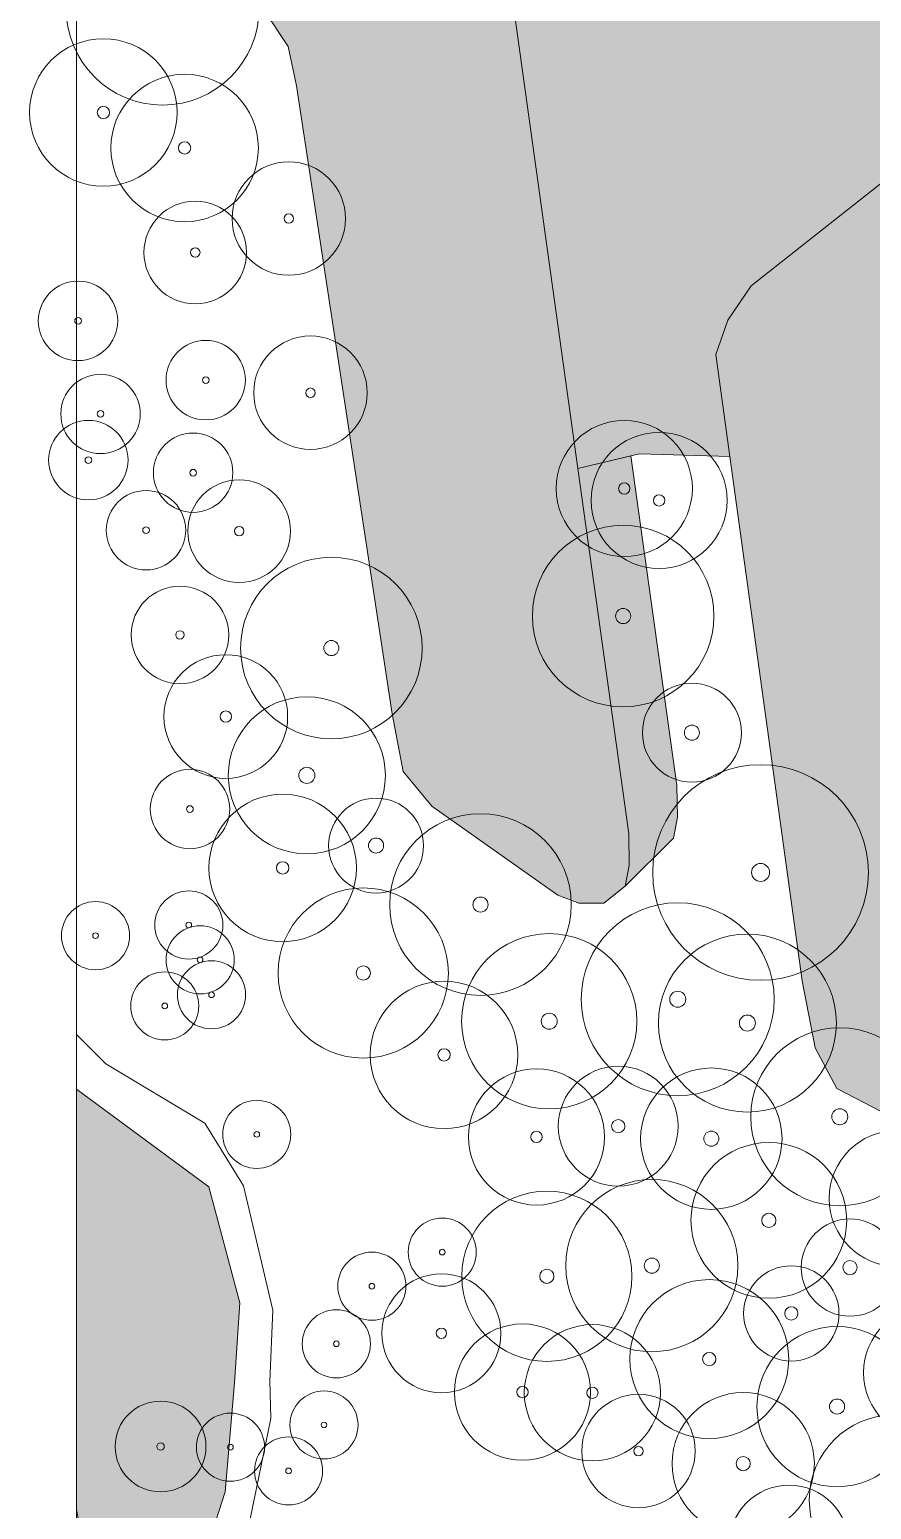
# Model space of a CAD drawing. Header units: metres. Extents: x -6 to 613, y -5 to 865.
# Drawn here: x -4.1 to 70.1, y 97.6 to 228 of the extents above; entities that cross this region are included whole.
import ezdxf

# ---------------------------------------------------------------- set-up
doc = ezdxf.new("R2010")
doc.units = ezdxf.units.M
doc.header["$MEASUREMENT"] = 0
for name, color, linetype, lineweight, true_color in [('TPX_BUILDINGS', 7, 'CONTINUOUS', 0, 0x000000), ('TPX_BUILDINGS_HATCH', 7, 'CONTINUOUS', 0, 0xf0f0f0), ('TPX_BUILDINGS_SHADOWS_HATCH', 7, 'CONTINUOUS', 0, 0x000000), ('TPX_BUILDINGS_SHADOWS_OUTLINES', 7, 'CONTINUOUS', 0, 0x000000), ('TPX_FRAME_PROJECT', 7, 'CONTINUOUS', 0, 0x000000), ('TPX_VEGETATION_GREEN_SPACES', 7, 'CONTINUOUS', 0, 0x58ba48), ('TPX_VEGETATION_GREEN_SPACES_HATCH', 7, 'CONTINUOUS', 0, 0x58ba48), ('TPX_VEGETATION_TREES_INDIVIDUAL', 7, 'CONTINUOUS', 0, 0x136734), ('TPX_WATERWAYS', 7, 'CONTINUOUS', 0, 0x7aafdf)]:
    doc.layers.add(name, color=color, linetype=linetype, lineweight=lineweight, true_color=true_color)

# ---------------------------------------------------------------- blocks, each defined once
blk = doc.blocks.new('TREETR007_CR071')
at = {"layer": 'TPX_VEGETATION_TREES_INDIVIDUAL'}
for radius in [7.06, 0.667]:
    blk.add_circle((0, 0, 0.04), radius, dxfattribs=at)
blk = doc.blocks.new('TREETR003_CR035')
at = {"layer": 'TPX_VEGETATION_TREES_INDIVIDUAL'}
for radius in [3.5, 0.292]:
    blk.add_circle((0, 0, 0.04), radius, dxfattribs=at)
blk = doc.blocks.new('TREETR004_CR045')
at = {"layer": 'TPX_VEGETATION_TREES_INDIVIDUAL'}
for radius in [4.52, 0.417]:
    blk.add_circle((0, 0, 0.04), radius, dxfattribs=at)
blk = doc.blocks.new('TREETR007_CR076')
at = {"layer": 'TPX_VEGETATION_TREES_INDIVIDUAL'}
for radius in [7.59, 0.667]:
    blk.add_circle((0, 0, 0.04), radius, dxfattribs=at)
blk = doc.blocks.new('TREETR008_CR095')
at = {"layer": 'TPX_VEGETATION_TREES_INDIVIDUAL'}
for radius in [9.5, 0.792]:
    blk.add_circle((0, 0, 0.04), radius, dxfattribs=at)
blk = doc.blocks.new('TREETR007_CR078')
at = {"layer": 'TPX_VEGETATION_TREES_INDIVIDUAL'}
for radius in [7.84, 0.708]:
    blk.add_circle((0, 0, 0.04), radius, dxfattribs=at)
blk = doc.blocks.new('TREETR007_CR077')
at = {"layer": 'TPX_VEGETATION_TREES_INDIVIDUAL'}
for radius in [7.72, 0.708]:
    blk.add_circle((0, 0, 0.04), radius, dxfattribs=at)
blk = doc.blocks.new('TREETR004_CR043')
at = {"layer": 'TPX_VEGETATION_TREES_INDIVIDUAL'}
for radius in [4.3, 0.375]:
    blk.add_circle((0, 0, 0.04), radius, dxfattribs=at)
blk = doc.blocks.new('TREETR006_CR042')
at = {"layer": 'TPX_VEGETATION_TREES_INDIVIDUAL'}
for radius in [4.2, 0.583]:
    blk.add_circle((0, 0, 0.04), radius, dxfattribs=at)
blk = doc.blocks.new('TREETR006_CR069')
at = {"layer": 'TPX_VEGETATION_TREES_INDIVIDUAL'}
for radius in [6.86, 0.625]:
    blk.add_circle((0, 0, 0.04), radius, dxfattribs=at)
blk = doc.blocks.new('TREETR003_CR040')
at = {"layer": 'TPX_VEGETATION_TREES_INDIVIDUAL'}
for radius in [4, 0.333]:
    blk.add_circle((0, 0, 0.04), radius, dxfattribs=at)
blk = doc.blocks.new('TREETR005_CR055')
at = {"layer": 'TPX_VEGETATION_TREES_INDIVIDUAL'}
for radius in [5.45, 0.5]:
    blk.add_circle((0, 0, 0.04), radius, dxfattribs=at)
blk = doc.blocks.new('TREETR007_CR080')
at = {"layer": 'TPX_VEGETATION_TREES_INDIVIDUAL'}
for radius in [8, 0.667]:
    blk.add_circle((0, 0, 0.04), radius, dxfattribs=at)
blk = doc.blocks.new('TREETR006_CR070')
at = {"layer": 'TPX_VEGETATION_TREES_INDIVIDUAL'}
for radius in [7, 0.583]:
    blk.add_circle((0, 0, 0.04), radius, dxfattribs=at)
blk = doc.blocks.new('TREETR007_CR085')
at = {"layer": 'TPX_VEGETATION_TREES_INDIVIDUAL'}
for radius in [8.5, 0.708]:
    blk.add_circle((0, 0, 0.04), radius, dxfattribs=at)
blk = doc.blocks.new('TREETR007_CR062')
at = {"layer": 'TPX_VEGETATION_TREES_INDIVIDUAL'}
for radius in [6.23, 0.667]:
    blk.add_circle((0, 0, 0.04), radius, dxfattribs=at)
blk = doc.blocks.new('TREETR006_CR075')
at = {"layer": 'TPX_VEGETATION_TREES_INDIVIDUAL'}
for radius in [7.5, 0.625]:
    blk.add_circle((0, 0, 0.04), radius, dxfattribs=at)
blk = doc.blocks.new('TREETR003_CR030')
at = {"layer": 'TPX_VEGETATION_TREES_INDIVIDUAL'}
for radius in [3, 0.25]:
    blk.add_circle((0, 0, 0.04), radius, dxfattribs=at)
blk = doc.blocks.new('TREETR005_CR065')
at = {"layer": 'TPX_VEGETATION_TREES_INDIVIDUAL'}
for radius in [6.5, 0.542]:
    blk.add_circle((0, 0, 0.04), radius, dxfattribs=at)
blk = doc.blocks.new('TREETR007_CR044')
at = {"layer": 'TPX_VEGETATION_TREES_INDIVIDUAL'}
for radius in [4.36, 0.667]:
    blk.add_circle((0, 0, 0.04), radius, dxfattribs=at)
blk = doc.blocks.new('TREETR007_CR042')
at = {"layer": 'TPX_VEGETATION_TREES_INDIVIDUAL'}
for radius in [4.18, 0.667]:
    blk.add_circle((0, 0, 0.04), radius, dxfattribs=at)
blk = doc.blocks.new('TREETR006_CR063')
at = {"layer": 'TPX_VEGETATION_TREES_INDIVIDUAL'}
for radius in [6.27, 0.625]:
    blk.add_circle((0, 0, 0.04), radius, dxfattribs=at)
blk = doc.blocks.new('TREETR006_CR043')
at = {"layer": 'TPX_VEGETATION_TREES_INDIVIDUAL'}
for radius in [4.29, 0.625]:
    blk.add_circle((0, 0, 0.04), radius, dxfattribs=at)
blk = doc.blocks.new('TREETR006_CR053')
at = {"layer": 'TPX_VEGETATION_TREES_INDIVIDUAL'}
for radius in [5.28, 0.583]:
    blk.add_circle((0, 0, 0.04), radius, dxfattribs=at)
blk = doc.blocks.new('TREETR005_CR060')
at = {"layer": 'TPX_VEGETATION_TREES_INDIVIDUAL'}
for radius in [6, 0.5]:
    blk.add_circle((0, 0, 0.04), radius, dxfattribs=at)
blk = doc.blocks.new('TREETR006_CR060')
at = {"layer": 'TPX_VEGETATION_TREES_INDIVIDUAL'}
for radius in [6, 0.625]:
    blk.add_circle((0, 0, 0.04), radius, dxfattribs=at)
blk = doc.blocks.new('TREETR007_CR069')
at = {"layer": 'TPX_VEGETATION_TREES_INDIVIDUAL'}
for radius in [6.92, 0.708]:
    blk.add_circle((0, 0, 0.04), radius, dxfattribs=at)
blk = doc.blocks.new('TREETR005_CR053')
at = {"layer": 'TPX_VEGETATION_TREES_INDIVIDUAL'}
for radius in [5.3, 0.542]:
    blk.add_circle((0, 0, 0.04), radius, dxfattribs=at)
blk = doc.blocks.new('TREETR005_CR052')
at = {"layer": 'TPX_VEGETATION_TREES_INDIVIDUAL'}
for radius in [5.24, 0.458]:
    blk.add_circle((0, 0, 0.04), radius, dxfattribs=at)
blk = doc.blocks.new('TREETR004_CR050')
at = {"layer": 'TPX_VEGETATION_TREES_INDIVIDUAL'}
for radius in [5, 0.417]:
    blk.add_circle((0, 0, 0.04), radius, dxfattribs=at)
blk = doc.blocks.new('TREETR006_CR059')
at = {"layer": 'TPX_VEGETATION_TREES_INDIVIDUAL'}
for radius in [5.9, 0.583]:
    blk.add_circle((0, 0, 0.04), radius, dxfattribs=at)

msp = doc.modelspace()

# ---------------------------------------------------------------- hatches: boundary and pattern name
at = {"layer": 'TPX_BUILDINGS_HATCH'}
for points in [[(24.96, 272.39), (14.84, 260.74), (27.61, 251), (31.49, 248.27), (34, 245.55), (35.5, 243.17), (37.32, 238.78), (44.19, 189.36), (49.61, 190.65), (57.59, 190.43), (56.35, 199.4), (57.4, 202.43), (59.46, 205.45), (81.88, 223.14), (84.24, 225.02), (87.3, 225.41), (90.34, 224.8), (92.05, 223.68), (91.96, 224.91), (92.22, 226.34), (93.11, 227.31), (113.6, 242.99), (78, 256.82), (75.67, 260.37), (75.71, 264.48), (76.04, 268.59), (68.51, 288.58), (86.75, 315.75), (52.59, 342.13), (49.99, 337.81), (80.07, 315.05), (45.97, 266.82), (40.81, 265.09), (37.73, 264.61), (33.38, 266.18), (23.74, 278.53), (24.99, 275.2), (24.96, 272.39)], [(0, 271.5), (0, 242.76), (13.89, 232.59), (16.57, 229.7), (18.66, 226.56), (19.39, 223.1), (27.84, 167.73), (28.81, 162.67), (31.31, 159.6), (42.42, 151.75), (44.28, 151.06), (46.48, 151.04), (48.36, 152.54), (48.72, 154.38), (48.67, 157.17), (44.19, 189.36), (37.32, 238.78), (35.5, 243.17), (34, 245.55), (31.49, 248.27), (27.61, 251), (0, 271.5)], [(57.4, 202.43), (56.35, 199.4), (57.59, 190.43), (63.96, 144.21), (65.09, 138.3), (67.02, 134.71), (71.02, 132.65), (75.76, 132.66), (79.22, 134.46), (81.71, 138.19), (109.22, 206.31), (109.16, 209.45), (108.06, 212.34), (105.76, 214.69), (92.05, 223.68), (90.34, 224.8), (87.3, 225.41), (84.24, 225.02), (81.88, 223.14), (59.46, 205.45), (57.4, 202.43)]]:
    msp.add_hatch(color=256, dxfattribs=at).paths.add_polyline_path(points)
at = {"layer": 'TPX_BUILDINGS_SHADOWS_HATCH'}
msp.add_hatch(color=256, dxfattribs=at).paths.add_polyline_path([(48.86, 190.48), (44.19, 189.36), (48.67, 157.17), (48.72, 154.38), (48.36, 152.54), (52.61, 156.78), (52.96, 158.63), (52.91, 161.41), (48.86, 190.48)])
at = {"layer": 'TPX_VEGETATION_GREEN_SPACES_HATCH'}
msp.add_hatch(color=256, dxfattribs=at).paths.add_polyline_path([(0, 134.67), (0, 97.62), (0.81, 93.37), (1.04, 87.37), (0.5, 79.47), (0.4, 69.62), (0.98, 64.32), (5.49, 57.21), (11.46, 48.69), (27.96, 32.18), (50.76, 11), (54.29, 16.8), (35.08, 34.61), (19.81, 50.49), (12.49, 64.52), (8.92, 74.87), (9.86, 89.04), (13.12, 99.18), (13.93, 108.78), (14.4, 115.82), (11.66, 126.06), (0, 134.67)])

# ---------------------------------------------------------------- linework, layer by layer
at = {"layer": 'TPX_BUILDINGS', "elevation": 0.04}
for points in [[(0, 271.5), (0, 242.76), (13.89, 232.59), (16.57, 229.7), (18.66, 226.56), (19.39, 223.1), (27.84, 167.73), (28.81, 162.67), (31.31, 159.6), (42.42, 151.75), (44.28, 151.06), (46.48, 151.04), (48.36, 152.54), (48.72, 154.38), (48.67, 157.17), (44.19, 189.36), (37.32, 238.78), (35.5, 243.17), (34, 245.55), (31.49, 248.27), (27.61, 251)], [(57.4, 202.43), (56.35, 199.4), (57.59, 190.43), (63.96, 144.21), (65.09, 138.3), (67.02, 134.71), (71.02, 132.65), (75.76, 132.66), (79.22, 134.46), (81.71, 138.19), (109.22, 206.31), (109.16, 209.45), (108.06, 212.34), (105.76, 214.69), (92.05, 223.68), (90.34, 224.8), (87.3, 225.41), (84.24, 225.02), (81.88, 223.14), (59.46, 205.45)]]:
    msp.add_lwpolyline(points, close=True, dxfattribs=at)
msp.add_lwpolyline([(37.32, 238.78), (44.19, 189.36), (49.61, 190.65), (57.59, 190.43), (56.35, 199.4), (57.4, 202.43), (59.46, 205.45), (81.88, 223.14), (84.24, 225.02), (87.3, 225.41), (90.34, 224.8), (92.05, 223.68), (91.96, 224.91), (92.22, 226.34), (93.11, 227.31), (113.6, 242.99)], dxfattribs=at)
at = {"layer": 'TPX_BUILDINGS_SHADOWS_OUTLINES', "elevation": 0.04}
msp.add_lwpolyline([(48.86, 190.48), (44.19, 189.36), (48.67, 157.17), (48.72, 154.38), (48.36, 152.54), (52.61, 156.78), (52.96, 158.63), (52.91, 161.41)], close=True, dxfattribs=at)
at = {"layer": 'TPX_FRAME_PROJECT', "elevation": 0}
msp.add_lwpolyline([(0, 0), (610.31, 0), (610.31, 859.87), (0, 859.87)], close=True, dxfattribs=at)
at = {"layer": 'TPX_VEGETATION_GREEN_SPACES', "elevation": 0}
msp.add_lwpolyline([(0, 134.67), (0, 97.62), (0.81, 93.37), (1.04, 87.37), (0.5, 79.47), (0.4, 69.62), (0.98, 64.32), (5.49, 57.21), (11.46, 48.69), (27.96, 32.18), (50.76, 11), (54.29, 16.8), (35.08, 34.61), (19.81, 50.49), (12.49, 64.52), (8.92, 74.87), (9.86, 89.04), (13.12, 99.18), (13.93, 108.78), (14.4, 115.82), (11.66, 126.06)], close=True, dxfattribs=at)
at = {"layer": 'TPX_WATERWAYS', "elevation": 0.01}
msp.add_lwpolyline([(0, 139.47), (2.59, 136.89), (11.32, 131.67), (14.73, 126.14), (17.32, 115.2), (17.05, 108.95), (17.15, 105.63), (13.61, 88.52), (13.26, 71.37), (19.4, 57.26), (25.53, 48.97), (75.19, 1.63), (76.54, 0)], dxfattribs=at)

# ---------------------------------------------------------------- block references
at = {"layer": 'TPX_VEGETATION_TREES_INDIVIDUAL'}
for name, p in [('TREETR007_CR085', (7.6, 229.89, 0.04)), ('TREETR005_CR065', (2.38, 220.74, 0.04)), ('TREETR005_CR065', (9.54, 217.61, 0.04)), ('TREETR004_CR050', (18.72, 211.39, 0.04)), ('TREETR004_CR045', (10.48, 208.4, 0.04)), ('TREETR003_CR035', (0.15, 202.37, 0.04)), ('TREETR004_CR050', (20.63, 196.04, 0.04)), ('TREETR003_CR035', (11.4, 197.15, 0.04)), ('TREETR003_CR035', (2.13, 194.17, 0.04)), ('TREETR003_CR035', (1.06, 190.1, 0.04)), ('TREETR005_CR060', (48.28, 187.6, 0.04)), ('TREETR003_CR035', (10.29, 188.99, 0.04)), ('TREETR005_CR060', (51.35, 186.55, 0.04)), ('TREETR004_CR045', (14.35, 183.84, 0.04)), ('TREETR003_CR035', (6.14, 183.92, 0.04)), ('TREETR007_CR080', (48.18, 176.36, 0.04)), ('TREETR007_CR080', (22.47, 173.54, 0.04)), ('TREETR004_CR043', (9.13, 174.69, 0.04)), ('TREETR005_CR055', (13.17, 167.5, 0.04)), ('TREETR007_CR044', (54.24, 166.08, 0.04)), ('TREETR007_CR069', (20.31, 162.32, 0.04)), ('TREETR008_CR095', (60.29, 153.76, 0.04)), ('TREETR003_CR035', (10.01, 159.35, 0.04)), ('TREETR005_CR065', (18.18, 154.16, 0.04)), ('TREETR007_CR042', (26.41, 156.13, 0.04)), ('TREETR007_CR080', (35.61, 150.93, 0.04)), ('TREETR003_CR030', (9.91, 149.13, 0.04)), ('TREETR006_CR075', (25.28, 144.9, 0.04)), ('TREETR003_CR030', (1.69, 148.19, 0.04)), ('TREETR007_CR085', (52.99, 142.59, 0.04)), ('TREETR003_CR030', (10.91, 146.06, 0.04)), ('TREETR007_CR077', (41.67, 140.65, 0.04)), ('TREETR007_CR078', (59.13, 140.49, 0.04)), ('TREETR003_CR030', (7.79, 142, 0.04)), ('TREETR003_CR030', (11.91, 142.98, 0.04)), ('TREETR005_CR065', (32.4, 137.68, 0.04)), ('TREETR007_CR078', (67.27, 132.23, 0.04)), ('TREETR005_CR060', (40.55, 130.45, 0.04)), ('TREETR006_CR053', (47.75, 131.4, 0.04)), ('TREETR007_CR062', (55.95, 130.3, 0.04)), ('TREETR003_CR030', (15.9, 130.68, 0.04)), ('TREETR006_CR060', (72.34, 125.03, 0.04)), ('TREETR006_CR069', (61.02, 123.1, 0.04)), ('TREETR007_CR076', (50.71, 119.11, 0.04)), ('TREETR006_CR075', (41.46, 118.17, 0.04)), ('TREETR003_CR030', (32.24, 120.3, 0.04)), ('TREETR006_CR043', (68.17, 118.94, 0.04)), ('TREETR003_CR030', (26.04, 117.3, 0.04)), ('TREETR006_CR042', (63, 114.9, 0.04)), ('TREETR005_CR052', (32.17, 113.15, 0.04)), ('TREETR006_CR070', (55.77, 110.88, 0.04)), ('TREETR003_CR030', (22.91, 112.22, 0.04)), ('TREETR006_CR059', (75.27, 109.67, 0.04)), ('TREETR005_CR060', (39.31, 107.97, 0.04)), ('TREETR005_CR060', (45.47, 107.91, 0.04)), ('TREETR007_CR071', (67.03, 106.69, 0.04)), ('TREETR003_CR040', (7.42, 103.17, 0.04)), ('TREETR003_CR030', (21.82, 105.07, 0.04)), ('TREETR004_CR050', (49.53, 102.77, 0.04)), ('TREETR006_CR063', (58.76, 101.66, 0.04)), ('TREETR003_CR030', (13.58, 103.11, 0.04)), ('TREETR006_CR075', (72.08, 98.46, 0.04)), ('TREETR003_CR030', (18.7, 101.02, 0.04)), ('TREETR005_CR053', (62.8, 94.46, 0.04))]:
    msp.add_blockref(name, p, dxfattribs=at)

doc.saveas('drawing.dxf')
